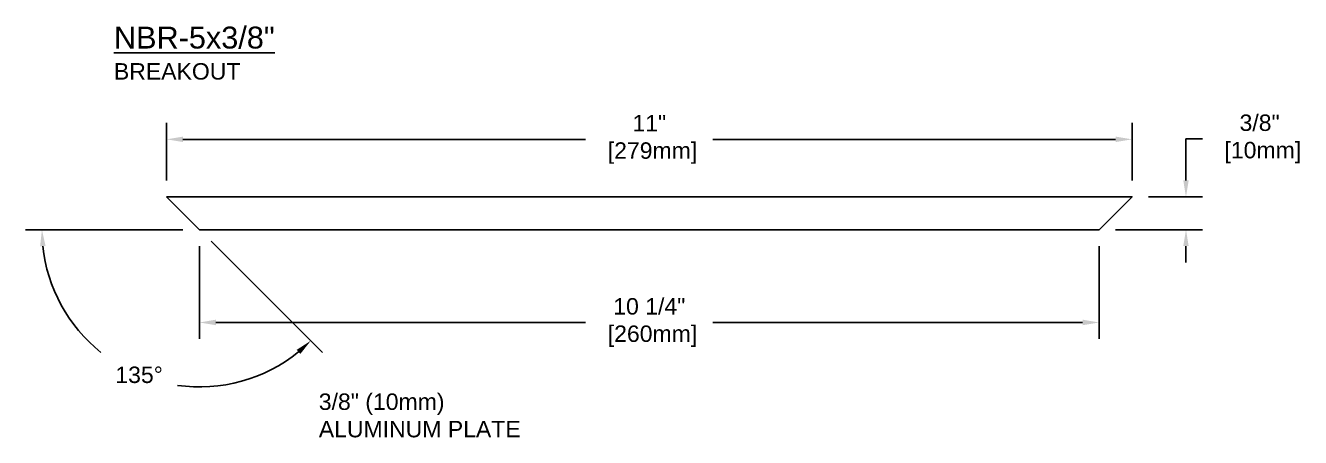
# Model space of a CAD drawing. Header units: inches. Extents: x -11.8 to 31.5, y -2.7 to 8.1.
# Drawn here: x 16.96 to 31.49, y 1.88 to 6.59 of the extents above; entities that cross this region are included whole.
import ezdxf

# ---------------------------------------------------------------- set-up
doc = ezdxf.new("R2010")
doc.units = ezdxf.units.IN
doc.header["$MEASUREMENT"] = 0
doc.layers.add('Dimensions', color=3, linetype='Continuous')
doc.layers.add('TEXT', color=2, linetype='Continuous')
doc.styles.add('ARIAL', font='arial.ttf')
doc.dimstyles.new('Arial', dxfattribs={"dimtxt": 0.1875, "dimasz": 0.1875, "dimexe": 0.1875, "dimexo": 0.1875, "dimgap": 0.1875, "dimtad": 0, "dimtih": 1, "dimtoh": 1, "dimdec": 4, "dimzin": 3, "dimdsep": 46, "dimlunit": 4, "dimtxsty": 'ARIAL', "dimcen": 0.1875, "dimadec": 0, "dimazin": 0, "dimtfac": 1, "dimtdec": 4, "dimtofl": 0, "dimtmove": 0, "dimatfit": 3, "dimfxl": 0, "dimfrac": 2, "dimtolj": 1, "dimtzin": 0, "dimarcsym": 0})

# ---------------------------------------------------------------- blocks, each defined once
blk = doc.blocks.new('*D13')
at = {"layer": 'Defpoints', "color": 0}
for p in [(29.571, 5.286), (18.571, 4.63), (29.571, 4.63)]:
    blk.add_point(p, dxfattribs=at)
at = {"layer": 'Dimensions', "color": 0, "lineweight": -2}
for p, q in [((18.571, 4.818), (18.571, 5.473)), ((29.571, 4.818), (29.571, 5.473)), ((18.758, 5.286), (23.346, 5.286)), ((29.383, 5.286), (24.796, 5.286))]:
    blk.add_line(p, q, dxfattribs=at)
at = {"layer": 'Dimensions', "color": 0}
for points in [[(18.758, 5.317), (18.758, 5.255), (18.571, 5.286)], [(29.383, 5.317), (29.383, 5.255), (29.571, 5.286)]]:
    blk.add_solid(points, dxfattribs=at)
at = {"layer": 'Dimensions', "color": 0, "insert": (24.071, 5.286), "char_height": 0.1875, "attachment_point": 5, "style": 'ARIAL'}
blk.add_mtext('\\A1;11"\\P [279mm]', dxfattribs=at)
blk = doc.blocks.new('*D14')
at = {"layer": 'Defpoints', "color": 0}
for p in [(18.946, 4.255), (29.196, 4.255), (29.196, 3.196)]:
    blk.add_point(p, dxfattribs=at)
at = {"layer": 'Dimensions', "color": 0, "lineweight": -2}
for p, q in [((18.946, 4.068), (18.946, 3.009)), ((29.196, 4.068), (29.196, 3.009)), ((19.133, 3.196), (23.346, 3.196)), ((29.008, 3.196), (24.796, 3.196))]:
    blk.add_line(p, q, dxfattribs=at)
at = {"layer": 'Dimensions', "color": 0}
for points in [[(19.133, 3.228), (19.133, 3.165), (18.946, 3.196)], [(29.008, 3.228), (29.008, 3.165), (29.196, 3.196)]]:
    blk.add_solid(points, dxfattribs=at)
at = {"layer": 'Dimensions', "color": 0, "insert": (24.071, 3.196), "char_height": 0.1875, "attachment_point": 5, "style": 'ARIAL'}
blk.add_mtext('\\A1;10 1/4"\\P [260mm]', dxfattribs=at)
blk = doc.blocks.new('*D24')
at = {"layer": 'Defpoints', "color": 0}
for p in [(18.571, 4.63), (18.946, 4.255), (18.946, 4.255), (28.197, 4.255), (17.677, 2.987)]:
    blk.add_point(p, dxfattribs=at)
at = {"layer": 'Dimensions', "color": 0, "lineweight": -2}
for p, q in [((18.758, 4.255), (16.965, 4.255)), ((19.078, 4.123), (20.347, 2.854))]:
    blk.add_line(p, q, dxfattribs=at)
for start, end in [(185.9916, 231.2868), (261.9554, 309.0084)]:
    blk.add_arc((18.946, 4.255), 1.794, start, end, dxfattribs=at)
at = {"layer": 'Dimensions', "color": 0}
for points in [[(17.131, 4.066), (17.193, 4.069), (17.152, 4.255)], [(20.054, 2.884), (20.096, 2.838), (20.214, 2.987)]]:
    blk.add_solid(points, dxfattribs=at)
at = {"layer": 'Dimensions', "color": 0, "insert": (18.259, 2.598), "char_height": 0.1875, "attachment_point": 5, "style": 'ARIAL'}
blk.add_mtext('\\A1;135°', dxfattribs=at)
blk = doc.blocks.new('*D27')
at = {"layer": 'Defpoints', "color": 0}
for p in [(29.571, 4.63), (29.196, 4.255), (30.185, 4.255)]:
    blk.add_point(p, dxfattribs=at)
at = {"layer": 'Dimensions', "color": 0, "lineweight": -2}
for p, q in [((30.185, 4.818), (30.185, 5.291)), ((30.185, 5.291), (30.372, 5.291)), ((29.758, 4.63), (30.372, 4.63)), ((29.383, 4.255), (30.372, 4.255)), ((30.185, 4.068), (30.185, 3.88))]:
    blk.add_line(p, q, dxfattribs=at)
at = {"layer": 'Dimensions', "color": 0}
for points in [[(30.154, 4.818), (30.216, 4.818), (30.185, 4.63)], [(30.154, 4.068), (30.216, 4.068), (30.185, 4.255)]]:
    blk.add_solid(points, dxfattribs=at)
at = {"layer": 'Dimensions', "color": 0, "insert": (31.024, 5.291), "char_height": 0.1875, "attachment_point": 5, "style": 'ARIAL'}
blk.add_mtext('\\A1;3/8"\\P [10mm]', dxfattribs=at)

msp = doc.modelspace()

# ---------------------------------------------------------------- linework, layer by layer
msp.add_lwpolyline([(18.5709, 4.63009), (29.571, 4.63009), (29.196, 4.25509), (18.9459, 4.25509)], close=True)

# ---------------------------------------------------------------- texts
at = {"layer": 'TEXT', "insert": (17.97217, 6.57213), "char_height": 0.25, "width": 5.4862005, "attachment_point": 1, "style": 'ARIAL'}
msp.add_mtext('{\\LNBR-5x3/8"\\P\\H0.75x;\\lBREAKOUT}', dxfattribs=at)
at = {"layer": 'TEXT', "insert": (20.30599, 2.13452), "char_height": 0.1875, "attachment_point": 4, "style": 'ARIAL'}
msp.add_mtext('3/8" (10mm)\\PALUMINUM PLATE', dxfattribs=at)

# ---------------------------------------------------------------- dimensions: what is measured, and where the dimension line sits
at = {"layer": 'Dimensions'}
for base, p1, p2, picture, middle in [((29.571, 5.28598), (18.5709, 4.63009), (29.571, 4.63009), '*D13', (24.07095, 5.28598)), ((29.196, 3.1965), (18.9459, 4.25509), (29.196, 4.25509), '*D14', (24.07095, 3.1965))]:
    dim = msp.add_linear_dim(base=base, p1=p1, p2=p2, dimstyle='Arial', override={"dimpost": '\\X'}, dxfattribs=at)
    dim.commit()
    dim.dimension.update_dxf_attribs({"geometry": picture, "text_midpoint": middle, "dimtype": 160})
dim = msp.add_linear_dim(base=(30.1848, 4.25509), p1=(29.571, 4.63009), p2=(29.196, 4.25509), angle=90, dimstyle='Arial', override={"dimpost": '\\X'}, dxfattribs=at)
dim.commit()
dim.dimension.update_dxf_attribs({"geometry": '*D27', "text_midpoint": (31.02433, 5.29112), "dimtype": 160})
dim = msp.add_angular_dim_2l(base=(17.67748, 2.98666), line1=((28.19661, 4.25509), (18.9459, 4.25509)), line2=((18.9459, 4.25509), (18.5709, 4.63009)), dimstyle='Arial', override={"dimpost": '\\X'}, dxfattribs=at)
dim.commit()
dim.dimension.update_dxf_attribs({"geometry": '*D24', "text_midpoint": (18.25943, 2.59781)})

doc.saveas('drawing.dxf')
